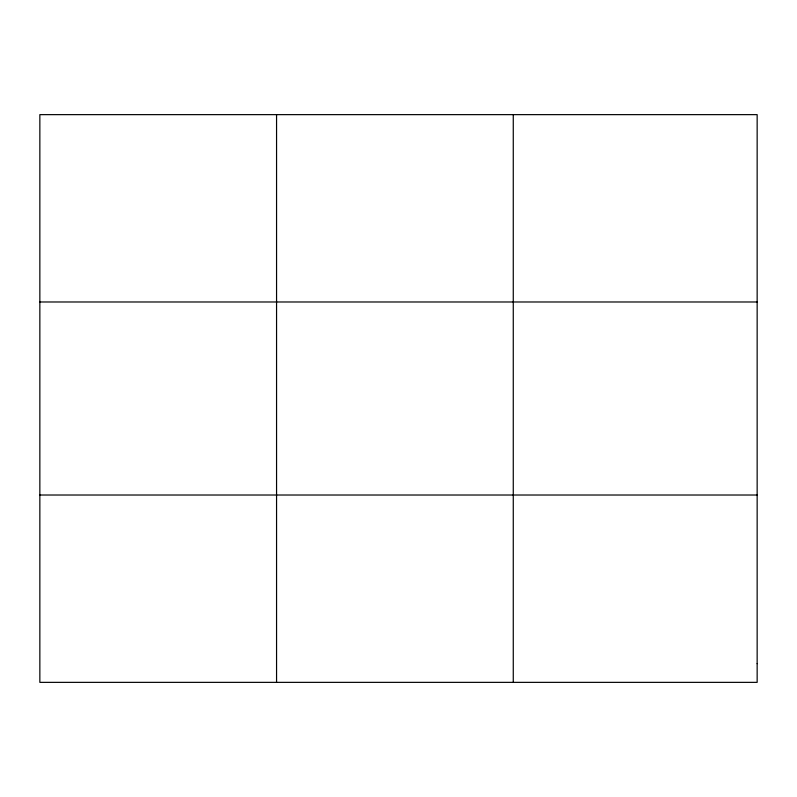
<?xml version="1.0" encoding="UTF-8"?>
<svg xmlns="http://www.w3.org/2000/svg" width="797" height="797" viewBox="0 0 797 797"><rect width="100%" height="100%" fill="white"/><g stroke="black" fill="none" stroke-linecap="round" stroke-linejoin="round"><path stroke-width="1.2" d="M276.559 114.638L276.559 682.362M513.268 114.638L513.268 682.362M39.85 301.983L757.15 301.983M39.85 495.017L757.15 495.017M757.15 663.632L757.15 682.362L39.85 682.362L39.85 114.638L757.15 114.638L757.15 663.632"/></g></svg>
